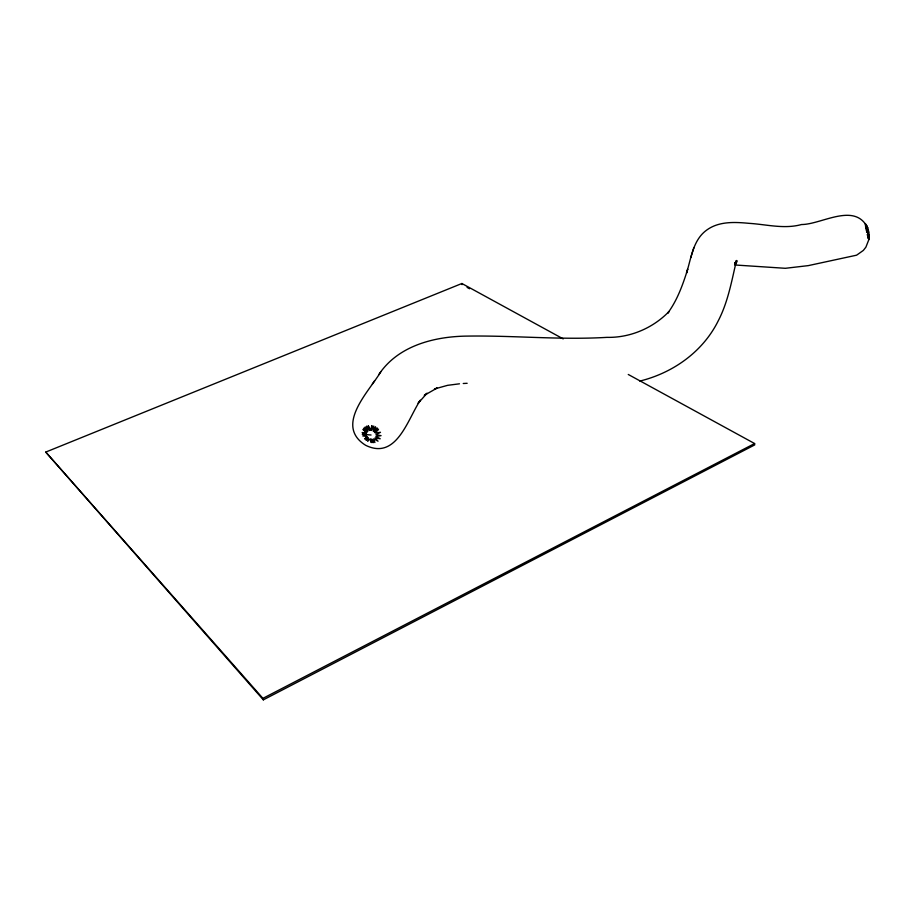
<?xml version="1.0" encoding="UTF-8"?>
<svg xmlns="http://www.w3.org/2000/svg" width="915" height="915" viewBox="0 0 915 915"><rect width="100%" height="100%" fill="white"/><g stroke="black" fill="none" stroke-linecap="round" stroke-linejoin="round"><path stroke-width="1.37" d="M868.976 238.804L869.25 235.349L868.884 239.547L868.941 232.833L868.061 232.913L868.793 232.078L867.74 231.392L868.449 230.534L867.031 228.453L868.724 231.404M869.136 235.43L868.529 239.112L869.033 235.235L868.266 238.46L868.895 234.903L867.969 237.557L868.392 233.188L867.271 235.098L868.209 232.456L866.562 232.136L868.026 231.678L866.231 230.591L867.855 230.9L865.933 229.105L867.58 229.436L865.693 227.721L867.489 228.807L865.499 226.485L867.42 228.281L865.373 225.467L867.397 227.892M865.773 224.427L867.626 227.755C854.713 201.769 821.579 224.53 801.551 224.53C784.201 229.322 766.507 224.415 749.03 223.34C734.859 222.002 719.03 221.167 706.895 229.94C692.987 239.787 691.248 258.053 686.513 273.07L687.703 269.227C682.865 284.565 677.386 300.12 667.721 313.17L669.094 311.432C653.07 328.085 630.161 337.887 606.965 337.361C560.621 340.128 514.31 335.428 467.977 336.091C434.922 336.297 397.922 345.47 378.707 374.773M868.964 239.318L865.887 247.176L863.337 250.424L856.6 255.182L808.265 265.625L785.345 268.301L734.962 264.984M690.768 257.641L693.902 247.553M735.111 263.28L736.735 260.478L735.111 264.778L736.438 260.603C731.657 281.077 727.985 302.144 718.172 320.971C702.812 351.852 672.937 372.931 639.814 381.086M380.88 371.627C369.1 391.517 333.964 425.578 365.691 445.319C396.744 460.565 407.77 418.796 420.374 400.21L418.132 403.286L427.076 393.21L424.274 395.372L437.096 388.04L434.488 388.978L447.561 385.341L459.467 383.808M735.283 263.131L736.712 260.981L734.871 263.028M372.359 384.026L374.59 380.777M734.939 263.303L736.918 261.781L734.882 263.337M45.75 452.079L262.925 698.362L754.612 443.546L754.703 444.907L263.326 699.849L45.75 452.079L461.881 283.501L563.205 338.893M366.435 434.854L362.74 435.906L367.087 436.524L364.685 438.994L367.67 437.279L366.069 440.275L368.379 437.942L367.67 441.327L370.083 438.868L371.261 442.563L371.021 439.109L373.103 442.711L371.97 439.177L374.898 442.528L373.732 438.823L378.032 441.202L375.104 437.85L380.205 438.788L375.893 436.409L381.063 435.666L375.962 434.728L380.48 432.292L375.31 433.047L378.536 429.192L374.727 432.292L377.14 427.9L374.018 431.628L375.539 426.836L373.206 431.091L373.778 426.058L371.364 430.45L371.925 425.589L370.415 430.382L368.276 425.647L369.5 430.473L366.606 426.161L367.899 431.159L365.131 426.985L367.27 431.72L363.907 428.083L366.801 432.395L362.981 429.41L366.492 433.161L362.146 432.543L366.366 433.996L362.26 434.225L371.055 435.014M463.242 383.499L467.153 383.293M628.262 374.464L754.612 443.546M467.073 287.379L469.567 288.751M866.345 226.005L867.752 228.087L865.567 224.049M867.397 227.629L865.327 224.175L868.266 229.802M865.418 223.958L867.443 227.515M262.925 698.362L263.326 699.849M461.881 283.501L462.064 284.634"/></g></svg>
